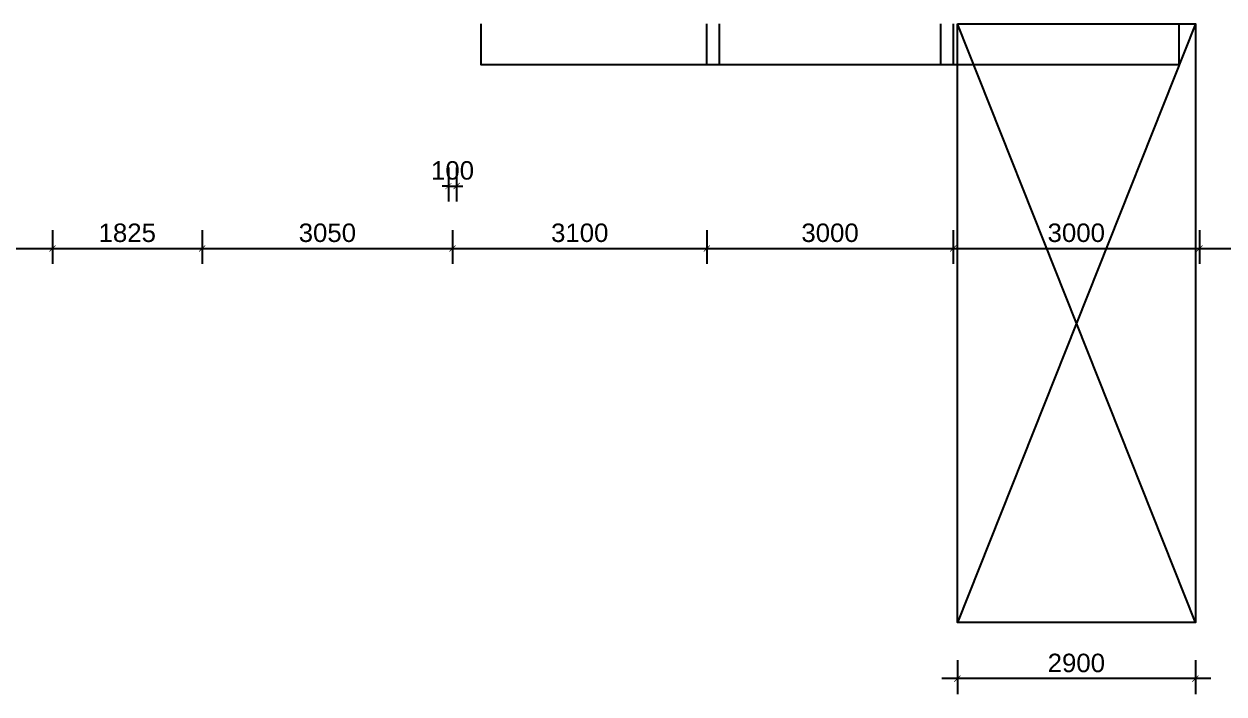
# Model space of a CAD drawing. Header units: millimetres. Extents: x 0 to 69068, y 299 to 37257.
# Drawn here: x 20179 to 34800, y 299 to 8472 of the extents above; entities that cross this region are included whole.
import ezdxf

# ---------------------------------------------------------------- set-up
doc = ezdxf.new("R2010")
doc.units = ezdxf.units.MM
doc.layers.get('Defpoints').update_dxf_attribs({"color": 8})
for name, color, linetype in [('ARC 08200_OS', 8, 'Continuous'), ('ARC 082_8_DIM', 8, 'Continuous'), ('Architectural Features', 8, 'Continuous'), ('GBP Dim', 8, 'Continuous')]:
    doc.layers.add(name, color=color, linetype=linetype)
doc.styles.add('BH', font='arial.ttf')
doc.dimstyles.new('200 GBP', dxfattribs={"dimscale": 1.5, "dimtxt": 150, "dimasz": 50, "dimexe": 125, "dimexo": 50, "dimgap": 50, "dimtad": 1, "dimdec": 0, "dimzin": 0, "dimdsep": 46, "dimtxsty": 'BH', "dimblk": 'ARCHTICK', "dimcen": 0.09, "dimdle": 125, "dimclrd": 9, "dimclre": 9, "dimclrt": 1, "dimadec": 0, "dimazin": 0, "dimtfac": 1, "dimtdec": 0, "dimtix": 1, "dimtmove": 2, "dimatfit": 3, "dimldrblk": 'ARCHTICK', "dimfxl": 300, "dimfxlon": 1, "dimtolj": 1, "dimtzin": 0, "dimarcsym": 0})

# ---------------------------------------------------------------- blocks, each defined once
blk = doc.blocks.new('_ArchTick')
at = {"color": 0, "const_width": 0.1}
blk.add_lwpolyline([(0.5, 0.5), (-0.5, -0.5)], dxfattribs=at)
blk = doc.blocks.new('*D262')
at = {"layer": 'Defpoints', "color": 0, "transparency": 16777216}
for p in [(22350, 8472), (25400, 8462), (25400, 5734)]:
    blk.add_point(p, dxfattribs=at)
at = {"layer": 'GBP Dim', "color": 9, "lineweight": -2, "transparency": 16777216}
for p, q in [((22350, 5959), (22350, 5546)), ((25400, 5959), (25400, 5546)), ((22162, 5734), (25588, 5734))]:
    blk.add_line(p, q, dxfattribs=at)
at = {"layer": 'GBP Dim', "color": 9, "lineweight": -2, "transparency": 16777216, "xscale": 75, "yscale": 75, "zscale": 75, "rotation": 180}
blk.add_blockref('_ArchTick', (22350, 5734), dxfattribs=at)
at = {"layer": 'GBP Dim', "color": 9, "lineweight": -2, "transparency": 16777216, "xscale": 75, "yscale": 75, "zscale": 75}
blk.add_blockref('_ArchTick', (25400, 5734), dxfattribs=at)
at = {"layer": 'GBP Dim', "transparency": 16777216, "insert": (23875, 5924), "char_height": 225, "attachment_point": 5, "style": 'BH'}
blk.add_mtext('\\A1;3050', dxfattribs=at)
blk = doc.blocks.new('*D263')
at = {"layer": 'Defpoints', "color": 0, "transparency": 16777216}
for p in [(25400, 8462), (28500, 7972), (28500, 5734)]:
    blk.add_point(p, dxfattribs=at)
at = {"layer": 'GBP Dim', "color": 9, "lineweight": -2, "transparency": 16777216}
for p, q in [((25400, 5959), (25400, 5546)), ((28500, 5959), (28500, 5546)), ((25213, 5734), (28688, 5734))]:
    blk.add_line(p, q, dxfattribs=at)
at = {"layer": 'GBP Dim', "color": 9, "lineweight": -2, "transparency": 16777216, "xscale": 75, "yscale": 75, "zscale": 75, "rotation": 180}
blk.add_blockref('_ArchTick', (25400, 5734), dxfattribs=at)
at = {"layer": 'GBP Dim', "color": 9, "lineweight": -2, "transparency": 16777216, "xscale": 75, "yscale": 75, "zscale": 75}
blk.add_blockref('_ArchTick', (28500, 5734), dxfattribs=at)
at = {"layer": 'GBP Dim', "transparency": 16777216, "insert": (26950, 5924), "char_height": 225, "attachment_point": 5, "style": 'BH'}
blk.add_mtext('\\A1;3100', dxfattribs=at)
blk = doc.blocks.new('*D264')
at = {"layer": 'Defpoints', "color": 0, "transparency": 16777216}
for p in [(28500, 7972), (31500, 7972), (31500, 5734)]:
    blk.add_point(p, dxfattribs=at)
at = {"layer": 'GBP Dim', "color": 9, "lineweight": -2, "transparency": 16777216}
for p, q in [((28500, 5959), (28500, 5546)), ((31500, 5959), (31500, 5546)), ((28313, 5734), (31688, 5734))]:
    blk.add_line(p, q, dxfattribs=at)
at = {"layer": 'GBP Dim', "color": 9, "lineweight": -2, "transparency": 16777216, "xscale": 75, "yscale": 75, "zscale": 75, "rotation": 180}
blk.add_blockref('_ArchTick', (28500, 5734), dxfattribs=at)
at = {"layer": 'GBP Dim', "color": 9, "lineweight": -2, "transparency": 16777216, "xscale": 75, "yscale": 75, "zscale": 75}
blk.add_blockref('_ArchTick', (31500, 5734), dxfattribs=at)
at = {"layer": 'GBP Dim', "transparency": 16777216, "insert": (30000, 5924), "char_height": 225, "attachment_point": 5, "style": 'BH'}
blk.add_mtext('\\A1;3000', dxfattribs=at)
blk = doc.blocks.new('*D265')
at = {"layer": 'Defpoints', "color": 0, "transparency": 16777216}
for p in [(34500, 8473), (31500, 7972), (34500, 5734)]:
    blk.add_point(p, dxfattribs=at)
at = {"layer": 'GBP Dim', "color": 9, "lineweight": -2, "transparency": 16777216}
for p, q in [((31500, 5959), (31500, 5546)), ((34500, 5959), (34500, 5546)), ((31313, 5734), (34687, 5734))]:
    blk.add_line(p, q, dxfattribs=at)
at = {"layer": 'GBP Dim', "color": 9, "lineweight": -2, "transparency": 16777216, "xscale": 75, "yscale": 75, "zscale": 75, "rotation": 180}
blk.add_blockref('_ArchTick', (31500, 5734), dxfattribs=at)
at = {"layer": 'GBP Dim', "color": 9, "lineweight": -2, "transparency": 16777216, "xscale": 75, "yscale": 75, "zscale": 75}
blk.add_blockref('_ArchTick', (34500, 5734), dxfattribs=at)
at = {"layer": 'GBP Dim', "transparency": 16777216, "insert": (33000, 5924), "char_height": 225, "attachment_point": 5, "style": 'BH'}
blk.add_mtext('\\A1;3000', dxfattribs=at)
blk = doc.blocks.new('*D266')
at = {"layer": 'Defpoints', "color": 0, "transparency": 16777216}
for p in [(34501, 8473), (37501, 7812), (37501, 5734)]:
    blk.add_point(p, dxfattribs=at)
at = {"layer": 'GBP Dim', "color": 9, "lineweight": -2, "transparency": 16777216}
for p, q in [((34501, 5959), (34501, 5546)), ((37501, 5959), (37501, 5546)), ((34313, 5734), (37688, 5734))]:
    blk.add_line(p, q, dxfattribs=at)
at = {"layer": 'GBP Dim', "color": 9, "lineweight": -2, "transparency": 16777216, "xscale": 75, "yscale": 75, "zscale": 75, "rotation": 180}
blk.add_blockref('_ArchTick', (34501, 5734), dxfattribs=at)
at = {"layer": 'GBP Dim', "color": 9, "lineweight": -2, "transparency": 16777216, "xscale": 75, "yscale": 75, "zscale": 75}
blk.add_blockref('_ArchTick', (37501, 5734), dxfattribs=at)
at = {"layer": 'GBP Dim', "transparency": 16777216, "insert": (36001, 5924), "char_height": 225, "attachment_point": 5, "style": 'BH'}
blk.add_mtext('\\A1;3000', dxfattribs=at)
blk = doc.blocks.new('*D357')
at = {"layer": 'Defpoints', "color": 0, "transparency": 16777216}
for p in [(20525, 8472), (16500, 7712, 0), (20525, 5734)]:
    blk.add_point(p, dxfattribs=at)
at = {"layer": 'GBP Dim', "color": 9, "lineweight": -2, "transparency": 16777216}
for p, q in [((16500, 5959), (16500, 5546)), ((20525, 5959), (20525, 5546)), ((16313, 5734), (20712, 5734))]:
    blk.add_line(p, q, dxfattribs=at)
at = {"layer": 'GBP Dim', "color": 9, "lineweight": -2, "transparency": 16777216, "xscale": 75, "yscale": 75, "zscale": 75, "rotation": 180}
blk.add_blockref('_ArchTick', (16500, 5734), dxfattribs=at)
at = {"layer": 'GBP Dim', "color": 9, "lineweight": -2, "transparency": 16777216, "xscale": 75, "yscale": 75, "zscale": 75}
blk.add_blockref('_ArchTick', (20525, 5734), dxfattribs=at)
at = {"layer": 'GBP Dim', "transparency": 16777216, "insert": (18513, 5924), "char_height": 225, "attachment_point": 5, "style": 'BH'}
blk.add_mtext('\\A1;4025', dxfattribs=at)
blk = doc.blocks.new('*D438')
at = {"layer": 'Defpoints', "color": 0, "transparency": 16777216}
for p in [(25350, 9223), (25450, 9223), (25450, 6495)]:
    blk.add_point(p, dxfattribs=at)
at = {"layer": 'GBP Dim', "color": 9, "lineweight": -2, "transparency": 16777216}
for p, q in [((25350, 6720), (25350, 6307)), ((25450, 6720), (25450, 6307)), ((25350, 6495), (25275, 6495)), ((25350, 6495), (25450, 6495)), ((25450, 6495), (25525, 6495))]:
    blk.add_line(p, q, dxfattribs=at)
at = {"layer": 'GBP Dim', "color": 9, "lineweight": -2, "transparency": 16777216, "xscale": 75, "yscale": 75, "zscale": 75}
blk.add_blockref('_ArchTick', (25350, 6495), dxfattribs=at)
at = {"layer": 'GBP Dim', "color": 9, "lineweight": -2, "transparency": 16777216, "xscale": 75, "yscale": 75, "zscale": 75, "rotation": 180}
blk.add_blockref('_ArchTick', (25450, 6495), dxfattribs=at)
at = {"layer": 'GBP Dim', "transparency": 16777216, "insert": (25400, 6685), "char_height": 225, "attachment_point": 5, "style": 'BH'}
blk.add_mtext('\\A1;100', dxfattribs=at)
blk = doc.blocks.new('*D394')
at = {"layer": 'Defpoints', "color": 0, "transparency": 16777216}
for p in [(20525, 8472), (22350, 8472), (22350, 5734)]:
    blk.add_point(p, dxfattribs=at)
at = {"layer": 'GBP Dim', "color": 9, "lineweight": -2, "transparency": 16777216}
for p, q in [((20525, 5959), (20525, 5546)), ((22350, 5959), (22350, 5546)), ((20337, 5734), (22537, 5734))]:
    blk.add_line(p, q, dxfattribs=at)
at = {"layer": 'GBP Dim', "color": 9, "lineweight": -2, "transparency": 16777216, "xscale": 75, "yscale": 75, "zscale": 75, "rotation": 180}
blk.add_blockref('_ArchTick', (20525, 5734), dxfattribs=at)
at = {"layer": 'GBP Dim', "color": 9, "lineweight": -2, "transparency": 16777216, "xscale": 75, "yscale": 75, "zscale": 75}
blk.add_blockref('_ArchTick', (22350, 5734), dxfattribs=at)
at = {"layer": 'GBP Dim', "transparency": 16777216, "insert": (21437, 5924), "char_height": 225, "attachment_point": 5, "style": 'BH'}
blk.add_mtext('\\A1;1825', dxfattribs=at)
blk = doc.blocks.new('*D443')
at = {"layer": 'ARC 082_8_DIM', "color": 9, "lineweight": -2, "transparency": 16777216}
for p, q in [((31551, 712), (31551, 299)), ((34451, 712), (34451, 299)), ((34638, 487), (31363, 487))]:
    blk.add_line(p, q, dxfattribs=at)
at = {"layer": 'Defpoints', "color": 0, "transparency": 16777216}
for p in [(31551, 1172), (34451, 1172), (31551, 487)]:
    blk.add_point(p, dxfattribs=at)
at = {"layer": 'ARC 082_8_DIM', "color": 9, "lineweight": -2, "transparency": 16777216, "xscale": 75, "yscale": 75, "zscale": 75, "rotation": 180}
blk.add_blockref('_ArchTick', (31551, 487), dxfattribs=at)
at = {"layer": 'ARC 082_8_DIM', "color": 9, "lineweight": -2, "transparency": 16777216, "xscale": 75, "yscale": 75, "zscale": 75}
blk.add_blockref('_ArchTick', (34451, 487), dxfattribs=at)
at = {"layer": 'ARC 082_8_DIM', "transparency": 16777216, "insert": (33001, 677), "char_height": 225, "attachment_point": 5, "style": 'BH'}
blk.add_mtext('\\A1;2900', dxfattribs=at)

msp = doc.modelspace()

# ---------------------------------------------------------------- linework, layer by layer
at = {"layer": 'ARC 08200_OS', "ltscale": 25}
for p, q in [((34450.9, 8472.4), (31550.9, 1172.5)), ((34450.9, 1172.5), (31550.9, 8472.4))]:
    msp.add_line(p, q, dxfattribs=at)
msp.add_lwpolyline([(31550.9, 8472.4), (34450.9, 8472.4), (34450.9, 1172.5), (31550.9, 1172.5)], close=True, dxfattribs=at)
at = {"layer": 'Architectural Features', "ltscale": 50}
msp.add_lwpolyline([(34250, 8472.5), (34250, 7972.5), (25750, 7972.5), (25750, 8472.4)], dxfattribs=at)
at = {"layer": 'Architectural Features', "elevation": 0}
msp.add_lwpolyline([(28650, 8472.4), (28650, 7972.5), (28500, 7972.5), (28500, 8472.5)], dxfattribs=at)
at = {"layer": 'Architectural Features'}
msp.add_lwpolyline([(31500, 8472.5), (31500, 7972.4), (31350, 7972.4), (31350, 8472.5)], dxfattribs=at)

# ---------------------------------------------------------------- dimensions: what is measured, and where the dimension line sits
at = {"layer": 'ARC 082_8_DIM'}
dim = msp.add_linear_dim(base=(31550.9, 486.7), p1=(34450.9, 1172.5), p2=(31550.9, 1172.5), dimstyle='200 GBP', override={"dimclrt": 256, "dimfxl": 150}, dxfattribs=at)
dim.commit()
dim.dimension.update_dxf_attribs({"geometry": '*D443', "text_midpoint": (33000.9, 676.6)})
at = {"layer": 'GBP Dim'}
for base, p1, p2, picture, middle in [((25450, 6494.6), (25350, 9222.8), (25450, 9222.8), '*D438', (25400, 6684.5)), ((20524.9981, 5733.7851), (16500.4567, 7711.5788, 0.0124), (20524.9981, 8472.4757), '*D357', (18512.7274, 5923.664)), ((22350, 5733.8), (20525, 8472.2), (22350, 8472.2), '*D394', (21437.5, 5923.7)), ((25400, 5733.8), (22350, 8472.2), (25400, 8461.9), '*D262', (23875, 5923.7)), ((28500, 5733.8), (25400, 8461.9), (28500, 7972.5), '*D263', (26950, 5923.7)), ((34499.9, 5733.8), (31500, 7972.4), (34499.9, 8472.5), '*D265', (32999.9, 5923.7)), ((37501, 5733.8), (34500.9, 8472.5), (37501, 7811.6), '*D266', (36000.9, 5923.7)), ((31500, 5733.8), (28500, 7972.5), (31500, 7972.4), '*D264', (30000, 5923.7))]:
    dim = msp.add_linear_dim(base=base, p1=p1, p2=p2, dimstyle='200 GBP', override={"dimclrt": 256, "dimfxl": 150}, dxfattribs=at)
    dim.commit()
    dim.dimension.update_dxf_attribs({"geometry": picture, "text_midpoint": middle})

doc.saveas('drawing.dxf')
